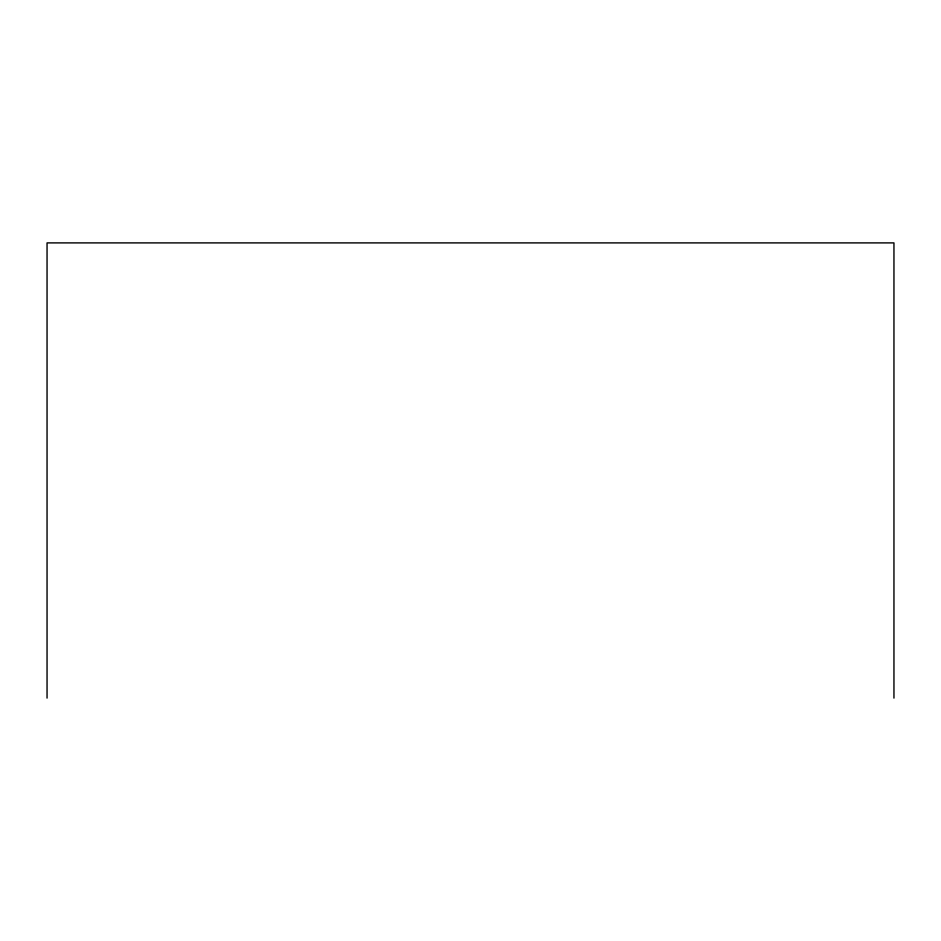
<?xml version="1.0" encoding="UTF-8"?>
<svg xmlns="http://www.w3.org/2000/svg" width="941" height="941" viewBox="0 0 941 941"><rect width="100%" height="100%" fill="white"/><g stroke="black" fill="none" stroke-linecap="round" stroke-linejoin="round"><path stroke-width="1.41" d="M893.95 698.104L893.95 242.896L47.05 242.896L47.05 698.104"/></g></svg>
